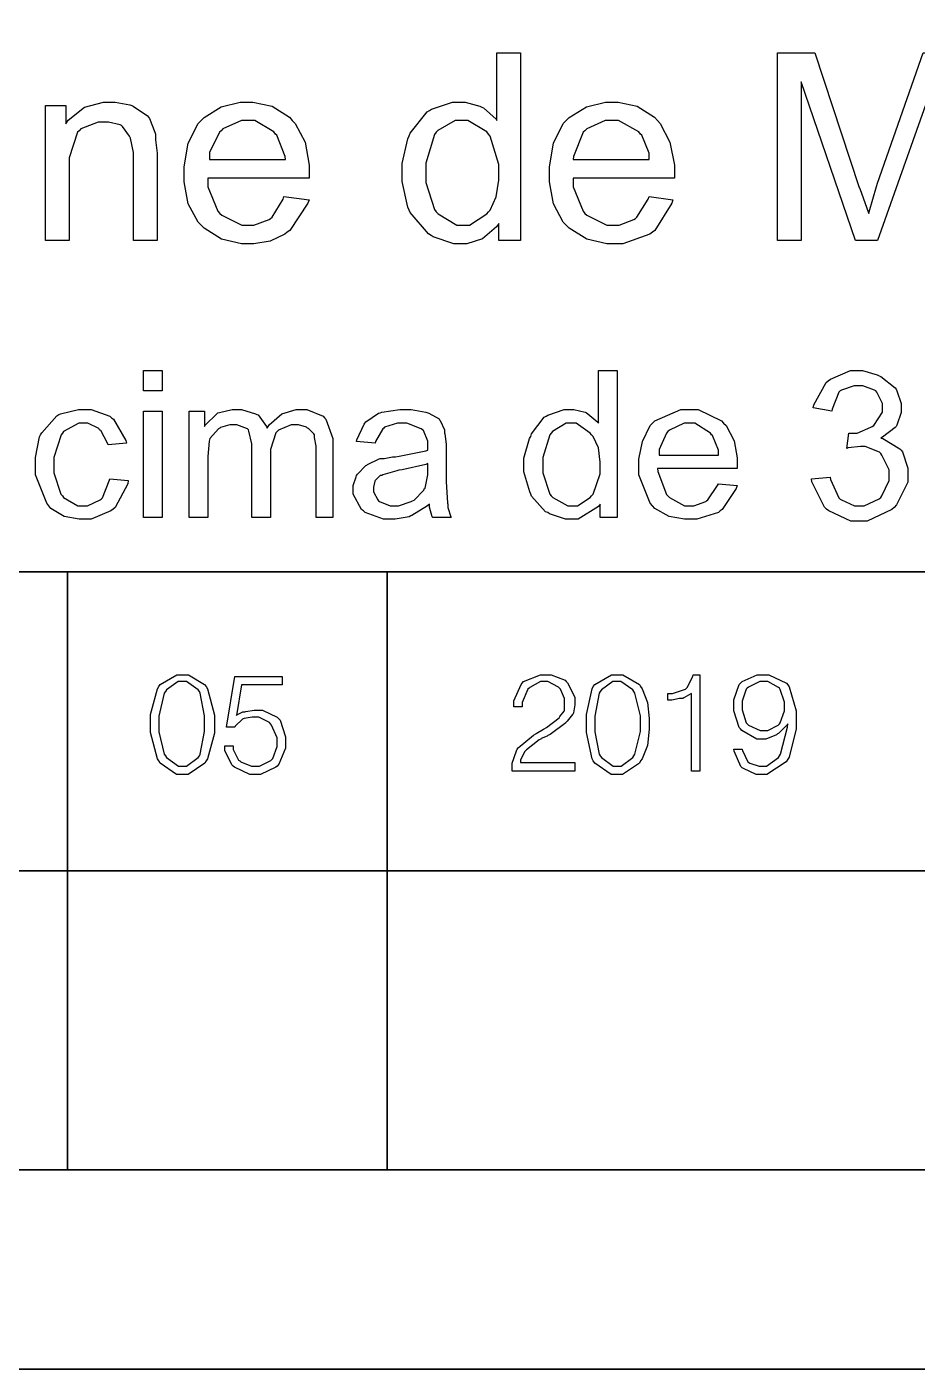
# Model space of a CAD drawing. Extents: x 0 to 210, y 0 to 297.
# Drawn here: x 87.15 to 109.48, y -0.41 to 33.29 of the extents above; entities that cross this region are included whole.
import ezdxf

# ---------------------------------------------------------------- set-up
doc = ezdxf.new("R2010")
doc.units = 0
doc.header["$MEASUREMENT"] = 0
for name, color, linetype in [('C00-00-00-BLACK', 7, 'Continuous'), ('C59-59-59', 251, 'Continuous'), ('CFF-7E-00', 30, 'Continuous')]:
    doc.layers.add(name, color=color, linetype=linetype)

msp = doc.modelspace()

# ---------------------------------------------------------------- linework, layer by layer
at = {"layer": 'C00-00-00-BLACK', "const_width": 0.04233}
msp.add_lwpolyline([(0.04272, -0.38861), (210.36, -0.38861), (210.36, 296.883), (0.04272, 296.883), (0.04272, -0.38861)], close=True, dxfattribs=at)
at = {"layer": 'C00-00-00-BLACK'}
for points in [[(98.9887, 27.9273), (98.9887, 28.3531), (98.9348, 28.2677), (98.5848, 27.9701), (98.1865, 27.8419), (98.0542, 27.8419), (97.8627, 27.8419), (97.3448, 28.0224), (97.2922, 28.0541), (97.2273, 28.0968), (96.7715, 28.6274), (96.7398, 28.6907), (96.708, 28.7652), (96.5701, 29.4087), (96.5701, 29.6223), (96.5701, 29.8566), (96.708, 30.4822), (96.7398, 30.5566), (96.7715, 30.62), (97.1973, 31.1602), (97.251, 31.1919), (97.3032, 31.2236), (97.8337, 31.4027), (98.0115, 31.4027), (98.1495, 31.4027), (98.5202, 31.298), (98.5629, 31.276), (98.6056, 31.2553), (98.9238, 30.97), (98.946, 30.9383), (98.946, 32.6333), (99.5384, 32.6333), (99.5384, 27.9273), (98.9887, 27.9273)], [(105.986, 27.9273), (105.986, 32.6333), (106.918, 32.6333), (108.022, 29.2847), (108.053, 29.2117), (108.253, 28.6494), (108.275, 28.6067), (108.285, 28.6494), (108.465, 29.2847), (108.487, 29.3688), (109.633, 32.6333), (110.482, 32.6333), (110.482, 27.9273), (109.886, 27.9273), (109.886, 31.8685), (108.487, 27.9273), (107.936, 27.9273), (106.579, 31.9112), (106.579, 27.9273), (105.986, 27.9273)], [(87.6226, 27.9273), (87.6226, 31.3187), (88.1295, 31.3187), (88.1295, 30.8529), (88.193, 30.9494), (88.6023, 31.2718), (89.075, 31.4027), (89.2334, 31.4027), (89.3699, 31.4027), (89.7407, 31.3297), (89.7834, 31.3187), (89.8246, 31.298), (90.1774, 31.0541), (90.2092, 31.0224), (90.23, 30.9907), (90.3676, 30.6421), (90.3785, 30.5993), (90.3785, 30.4505), (90.4215, 30.1157), (90.4215, 30.004), (90.4215, 27.9273), (89.826, 27.9273), (89.826, 30.004), (89.826, 30.1322), (89.7516, 30.4932), (89.7421, 30.5139), (89.7308, 30.547), (89.5505, 30.7895), (89.5297, 30.8102), (89.498, 30.8322), (89.2044, 30.8956), (89.1067, 30.8956), (88.9469, 30.8956), (88.5112, 30.7261), (88.4686, 30.6834), (88.4259, 30.6421), (88.2153, 30.0054), (88.2153, 29.7918), (88.2153, 27.9273), (87.6226, 27.9273)], [(93.6018, 29.0298), (94.2372, 28.9457), (94.204, 28.8616), (93.7493, 28.1823), (93.6858, 28.1382), (93.6226, 28.0858), (93.2614, 27.9122), (92.8479, 27.8419), (92.7104, 27.8419), (92.5421, 27.8419), (92.038, 27.9645), (91.598, 28.236), (91.525, 28.3104), (91.4495, 28.3848), (91.2001, 28.8506), (91.0992, 29.3991), (91.0992, 29.581), (91.0992, 29.7794), (91.2001, 30.372), (91.4495, 30.8653), (91.525, 30.9383), (91.598, 31.0128), (92.0323, 31.2829), (92.5079, 31.4027), (92.6677, 31.4027), (92.8261, 31.4027), (93.3041, 31.298), (93.7383, 31.0238), (93.8128, 30.9383), (93.8858, 30.8653), (94.1352, 30.3926), (94.2372, 29.8152), (94.2372, 29.6223), (94.2372, 29.6223), (94.2372, 29.5272), (94.2372, 29.4955), (91.6947, 29.4955), (91.6947, 29.2737), (91.9484, 28.6604), (91.991, 28.6067), (92.0433, 28.5654), (92.5435, 28.3104), (92.7104, 28.3104), (92.8479, 28.3104), (93.2311, 28.4593), (93.2628, 28.4799), (93.3041, 28.5116), (93.5799, 28.9664), (93.6018, 29.0298)], [(102.762, 29.0298), (103.357, 28.9457), (103.335, 28.8616), (102.909, 28.1823), (102.846, 28.1382), (102.783, 28.0858), (102.1, 27.8419), (101.873, 27.8419), (101.703, 27.8419), (101.197, 27.9645), (100.758, 28.236), (100.685, 28.3104), (100.61, 28.3848), (100.361, 28.8506), (100.261, 29.3991), (100.261, 29.581), (100.261, 29.7794), (100.361, 30.372), (100.61, 30.8653), (100.685, 30.9383), (100.758, 31.0128), (101.192, 31.2829), (101.67, 31.4027), (101.83, 31.4027), (101.989, 31.4027), (102.464, 31.298), (102.9, 31.0238), (102.975, 30.9383), (103.039, 30.8653), (103.283, 30.3926), (103.4, 29.8152), (103.4, 29.6223), (103.4, 29.6223), (103.4, 29.5272), (103.4, 29.4955), (100.855, 29.4955), (100.855, 29.2737), (101.108, 28.6604), (101.151, 28.6067), (101.203, 28.5654), (101.705, 28.3104), (101.873, 28.3104), (102.009, 28.3104), (102.38, 28.4593), (102.423, 28.4799), (102.454, 28.5116), (102.739, 28.9664), (102.762, 29.0298)], [(91.736, 29.9613), (93.6445, 29.9613), (93.6336, 30.0357), (93.4212, 30.5676), (93.3898, 30.5993), (93.3468, 30.6531), (92.8688, 30.9383), (92.7104, 30.9383), (92.5407, 30.9383), (92.0736, 30.7261), (92.0323, 30.6834), (91.9896, 30.6421), (91.736, 30.1322), (91.736, 29.9613)], [(97.1628, 29.6223), (97.1628, 29.3798), (97.3762, 28.7032), (97.4189, 28.6494), (97.4714, 28.597), (97.9399, 28.3104), (98.0969, 28.3104), (98.2557, 28.3104), (98.691, 28.597), (98.7351, 28.6494), (98.7764, 28.6921), (98.9252, 29.0201), (98.9887, 29.4418), (98.9887, 29.581), (98.9887, 29.8359), (98.7764, 30.547), (98.7351, 30.5993), (98.691, 30.6531), (98.2126, 30.9383), (98.0542, 30.9383), (97.8944, 30.9383), (97.4605, 30.6848), (97.4189, 30.6421), (97.3762, 30.5897), (97.1628, 29.8649), (97.1628, 29.6223)], [(100.855, 29.9613), (102.762, 29.9613), (102.762, 30.1212), (102.581, 30.5676), (102.549, 30.5993), (102.507, 30.6531), (101.998, 30.9383), (101.83, 30.9383), (101.659, 30.9383), (101.203, 30.7261), (101.151, 30.6834), (101.108, 30.6421), (100.864, 30.0357), (100.855, 29.9613)], [(90.0825, 24.1543), (90.0825, 24.6641), (90.5482, 24.6641), (90.5482, 24.1543), (90.0825, 24.1543)], [(101.534, 20.9765), (101.534, 21.3155), (101.49, 21.2521), (100.981, 20.9338), (100.812, 20.9338), (100.663, 20.9338), (100.261, 21.0716), (100.219, 21.1033), (100.166, 21.1253), (99.8142, 21.5167), (99.7934, 21.569), (99.7712, 21.6228), (99.6237, 22.1244), (99.6237, 22.2911), (99.6237, 22.4717), (99.7603, 22.9581), (99.7934, 23.0105), (99.8142, 23.0753), (100.132, 23.4983), (100.177, 23.519), (100.218, 23.5507), (100.631, 23.6885), (100.769, 23.6885), (100.874, 23.6885), (101.16, 23.6251), (101.192, 23.6031), (101.224, 23.5824), (101.477, 23.3715), (101.489, 23.3495), (101.489, 24.6641), (101.957, 24.6641), (101.957, 20.9765), (101.534, 20.9765)], [(106.834, 21.9494), (107.302, 21.9921), (107.312, 21.9287), (107.524, 21.474), (107.556, 21.4423), (107.588, 21.4216), (107.913, 21.2728), (108.022, 21.2728), (108.158, 21.2728), (108.529, 21.4519), (108.572, 21.4836), (108.603, 21.5263), (108.786, 21.9081), (108.786, 22.0348), (108.786, 22.174), (108.603, 22.5461), (108.572, 22.5874), (108.54, 22.6191), (108.183, 22.7569), (108.064, 22.7569), (108.064, 22.7569), (107.757, 22.7252), (107.725, 22.7142), (107.768, 23.0959), (107.789, 23.0959), (107.852, 23.0959), (107.852, 23.0959), (107.979, 23.0959), (108.327, 23.2447), (108.361, 23.2654), (108.402, 23.2875), (108.614, 23.6196), (108.614, 23.7298), (108.614, 23.8359), (108.476, 24.1226), (108.445, 24.1543), (108.413, 24.1763), (108.119, 24.2838), (108.022, 24.2838), (107.904, 24.2838), (107.588, 24.1763), (107.556, 24.1543), (107.524, 24.1226), (107.353, 23.6995), (107.344, 23.6457), (106.875, 23.7298), (106.896, 23.8042), (107.203, 24.3692), (107.257, 24.4106), (107.309, 24.4533), (107.811, 24.6641), (107.979, 24.6641), (108.115, 24.6641), (108.486, 24.5594), (108.529, 24.5374), (108.572, 24.5167), (108.934, 24.23), (108.956, 24.1984), (108.977, 24.1556), (109.083, 23.8373), (109.083, 23.7298), (109.083, 23.6141), (108.977, 23.2971), (108.956, 23.2654), (108.934, 23.2337), (108.614, 22.9912), (108.572, 22.9691), (108.625, 22.9595), (109.051, 22.7046), (109.083, 22.6715), (109.115, 22.6301), (109.252, 22.2154), (109.252, 22.0762), (109.252, 21.8653), (108.966, 21.2935), (108.913, 21.2301), (108.849, 21.1777), (108.228, 20.8911), (108.022, 20.8911), (107.819, 20.8911), (107.268, 21.146), (107.214, 21.1873), (107.16, 21.2411), (106.843, 21.8763), (106.834, 21.9494)], [(89.2334, 21.9494), (89.6994, 21.9081), (89.6881, 21.824), (89.3699, 21.2301), (89.3177, 21.1873), (89.2637, 21.146), (88.7635, 20.9338), (88.5984, 20.9338), (88.47, 20.9338), (88.0883, 21.0082), (87.7591, 21.2094), (87.7066, 21.2728), (87.6529, 21.3362), (87.3675, 22.0527), (87.3675, 22.2911), (87.3675, 22.4827), (87.4723, 23.0008), (87.4945, 23.0532), (87.5259, 23.1069), (87.9066, 23.53), (87.9602, 23.5617), (88.0015, 23.5838), (88.4481, 23.6885), (88.5984, 23.6885), (88.7677, 23.6885), (89.2334, 23.519), (89.2761, 23.4763), (89.3286, 23.4446), (89.6345, 22.9154), (89.6567, 22.841), (89.1907, 22.7996), (89.1798, 22.8424), (89.0115, 23.1593), (88.9801, 23.18), (88.9579, 23.2117), (88.6876, 23.3495), (88.5984, 23.3495), (88.459, 23.3495), (88.0773, 23.1386), (88.0456, 23.0959), (88.0138, 23.0546), (87.8336, 22.4827), (87.8336, 22.2911), (87.8336, 22.101), (88.0029, 21.569), (88.0456, 21.5263), (88.0773, 21.485), (88.4357, 21.2728), (88.5553, 21.2728), (88.6714, 21.2728), (88.9896, 21.4216), (89.0214, 21.4423), (89.0531, 21.474), (89.2224, 21.897), (89.2334, 21.9494)], [(90.0825, 20.9765), (90.0825, 23.6457), (90.5482, 23.6457), (90.5482, 20.9765), (90.0825, 20.9765)], [(91.2262, 20.9765), (91.2262, 23.6457), (91.6093, 23.6457), (91.6093, 23.2654), (91.6298, 23.2971), (91.9166, 23.5824), (91.9484, 23.6031), (91.9896, 23.6141), (92.3078, 23.6885), (92.414, 23.6885), (92.5407, 23.6885), (92.891, 23.5838), (92.9238, 23.5617), (92.9555, 23.552), (93.1679, 23.2654), (93.1788, 23.2227), (93.2311, 23.3081), (93.5535, 23.5838), (93.9063, 23.6885), (94.0248, 23.6885), (94.1737, 23.6885), (94.5885, 23.519), (94.6203, 23.4763), (94.652, 23.4446), (94.8323, 22.9609), (94.8323, 22.7996), (94.8323, 20.9765), (94.4079, 20.9765), (94.4079, 22.6715), (94.4079, 22.768), (94.3666, 22.9829), (94.3666, 23.0532), (94.3557, 23.0753), (94.215, 23.2131), (94.1945, 23.2227), (94.1723, 23.2447), (93.9655, 23.3068), (93.8982, 23.3068), (93.781, 23.3068), (93.4642, 23.1703), (93.4325, 23.1372), (93.4007, 23.1056), (93.2628, 22.6853), (93.2628, 22.5447), (93.2628, 20.9765), (92.7943, 20.9765), (92.7943, 22.7142), (92.7943, 22.8314), (92.7199, 23.1483), (92.7104, 23.18), (92.6881, 23.202), (92.4183, 23.3068), (92.3286, 23.3068), (92.2433, 23.3068), (92.0115, 23.2337), (91.991, 23.2227), (91.9579, 23.202), (91.7455, 22.9581), (91.736, 22.9264), (91.725, 22.8947), (91.6947, 22.5061), (91.6947, 22.3752), (91.6947, 20.9765), (91.2262, 20.9765)], [(97.251, 21.3155), (97.2069, 21.2742), (96.8142, 21.0289), (96.7825, 21.0178), (96.7398, 20.9972), (96.3895, 20.9338), (96.2738, 20.9338), (96.103, 20.9338), (95.6373, 21.1046), (95.5947, 21.146), (95.5516, 21.1777), (95.3396, 21.5663), (95.3396, 21.6958), (95.3396, 21.7813), (95.414, 22.0031), (95.425, 22.0348), (95.4458, 22.0679), (95.6564, 22.2815), (95.6786, 22.2911), (95.6991, 22.3132), (95.9887, 22.451), (96.0205, 22.4607), (96.1154, 22.4607), (96.3291, 22.5034), (96.4008, 22.5034), (96.4957, 22.5144), (97.1642, 22.6508), (97.2083, 22.6715), (97.2083, 22.7046), (97.2083, 22.7762), (97.2083, 22.7996), (97.2083, 22.8947), (97.0993, 23.1593), (97.0788, 23.18), (97.047, 23.202), (96.6886, 23.3495), (96.5701, 23.3495), (96.453, 23.3495), (96.1249, 23.2447), (96.1044, 23.2227), (96.0822, 23.202), (95.9033, 22.8837), (95.8935, 22.841), (95.425, 22.8837), (95.4345, 22.9264), (95.6137, 23.3178), (95.6359, 23.3495), (95.6564, 23.3812), (95.9778, 23.5934), (96.0205, 23.6031), (96.0617, 23.6251), (96.5069, 23.6885), (96.6555, 23.6885), (96.7934, 23.6885), (97.1642, 23.6251), (97.2083, 23.6031), (97.24, 23.5934), (97.4933, 23.4556), (97.5046, 23.4335), (97.5251, 23.4129), (97.6313, 23.1758), (97.6313, 23.0959), (97.6408, 23.0863), (97.6739, 22.8079), (97.6739, 22.7142), (97.6739, 22.0762), (97.6739, 21.886), (97.7043, 21.3376), (97.7152, 21.3155), (97.7152, 21.2314), (97.7896, 20.9985), (97.8006, 20.9765), (97.3349, 20.9765), (97.324, 20.9985), (97.251, 21.2369), (97.251, 21.3155)], [(104.502, 21.8226), (104.968, 21.7799), (104.946, 21.7069), (104.597, 21.1777), (104.545, 21.146), (104.501, 21.1046), (103.959, 20.9338), (103.78, 20.9338), (103.651, 20.9338), (103.266, 21.0082), (102.909, 21.2094), (102.846, 21.2728), (102.792, 21.3362), (102.508, 22.0527), (102.508, 22.2911), (102.508, 22.44), (102.598, 22.8851), (102.792, 23.2861), (102.846, 23.3495), (102.909, 23.4032), (103.562, 23.6885), (103.78, 23.6885), (103.992, 23.6885), (104.575, 23.4032), (104.629, 23.3495), (104.692, 23.2861), (104.894, 22.9058), (104.968, 22.4772), (104.968, 22.3339), (104.968, 22.3022), (104.968, 22.2319), (104.968, 22.2071), (102.975, 22.2071), (102.985, 22.1327), (103.198, 21.558), (103.23, 21.5263), (103.271, 21.485), (103.652, 21.2728), (103.78, 21.2728), (103.885, 21.2728), (104.181, 21.3789), (104.203, 21.3996), (104.235, 21.4216), (104.48, 21.7813), (104.502, 21.8226)], [(100.093, 22.2911), (100.093, 22.101), (100.271, 21.569), (100.303, 21.5263), (100.344, 21.485), (100.726, 21.2728), (100.855, 21.2728), (100.97, 21.2728), (101.287, 21.485), (101.319, 21.5263), (101.36, 21.569), (101.534, 22.0789), (101.534, 22.2484), (101.534, 22.3697), (101.49, 22.7307), (101.36, 23.0119), (101.319, 23.0532), (101.287, 23.0959), (100.93, 23.3495), (100.812, 23.3495), (100.683, 23.3495), (100.335, 23.1386), (100.303, 23.0959), (100.271, 23.0546), (100.093, 22.4827), (100.093, 22.2911)], [(103.018, 22.5447), (104.502, 22.5447), (104.502, 22.6729), (104.352, 23.0325), (104.33, 23.0532), (104.298, 23.0959), (103.91, 23.3495), (103.78, 23.3495), (103.642, 23.3495), (103.271, 23.1703), (103.23, 23.1372), (103.198, 23.0959), (103.018, 22.6825), (103.018, 22.5447)], [(97.2083, 22.3339), (97.1642, 22.3132), (96.5701, 22.1754), (96.4861, 22.1644), (96.4325, 22.1534), (96.0822, 22.0459), (96.0617, 22.0348), (96.0191, 22.0348), (95.9033, 21.9191), (95.8935, 21.9081), (95.8825, 21.8874), (95.8508, 21.7441), (95.8508, 21.6958), (95.8508, 21.6228), (95.9556, 21.4216), (95.9778, 21.3996), (95.9982, 21.3789), (96.2671, 21.2728), (96.3581, 21.2728), (96.4738, 21.2728), (96.792, 21.3789), (96.8237, 21.3996), (96.865, 21.4106), (97.1091, 21.6642), (97.1201, 21.6958), (97.1419, 21.7179), (97.2083, 22.0527), (97.2083, 22.1644), (97.2083, 22.3339)], [(90.2518, 15.8034), (90.2518, 16.0376), (90.4325, 16.6853), (90.4642, 16.7376), (90.4956, 16.7914), (90.9161, 17.0339), (91.0565, 17.0339), (91.2054, 17.0339), (91.6093, 16.7914), (91.652, 16.7376), (91.6838, 16.6853), (91.8626, 16.0238), (91.8626, 15.8034), (91.8626, 15.5704), (91.6838, 14.9255), (91.652, 14.8718), (91.6203, 14.8194), (91.1973, 14.5342), (91.0565, 14.5342), (90.9077, 14.5342), (90.4956, 14.8194), (90.4642, 14.8718), (90.4325, 14.9255), (90.2518, 15.5842), (90.2518, 15.8034)], [(90.4642, 15.8034), (90.4642, 15.6022), (90.6004, 15.0413), (90.6336, 14.9986), (90.6544, 14.9572), (90.956, 14.745), (91.0565, 14.745), (91.1627, 14.745), (91.4495, 14.9572), (91.4823, 14.9986), (91.5031, 15.0413), (91.6093, 15.6132), (91.6093, 15.8034), (91.6093, 16.0059), (91.5031, 16.5695), (91.4823, 16.6109), (91.4495, 16.6536), (91.1546, 16.8644), (91.0565, 16.8644), (90.9507, 16.8644), (90.6544, 16.6536), (90.6336, 16.6109), (90.6004, 16.5695), (90.4642, 15.9949), (90.4642, 15.8034)], [(92.1177, 15.2535), (92.3286, 15.2535), (92.3286, 15.1584), (92.4662, 14.8939), (92.498, 14.8718), (92.5188, 14.8511), (92.7915, 14.745), (92.8825, 14.745), (92.9873, 14.745), (93.2737, 14.8828), (93.3055, 14.9145), (93.3263, 14.9365), (93.4325, 15.2383), (93.4325, 15.3376), (93.4325, 15.4547), (93.2946, 15.7716), (93.2628, 15.8034), (93.2409, 15.835), (92.9721, 15.9728), (92.8825, 15.9728), (92.8067, 15.9728), (92.6042, 15.9411), (92.5834, 15.9301), (92.5615, 15.9205), (92.3809, 15.7413), (92.3713, 15.7193), (92.159, 15.7193), (92.3713, 16.9912), (93.5591, 16.9912), (93.5591, 16.7804), (92.5407, 16.7804), (92.414, 16.0155), (92.4235, 16.0266), (92.5738, 16.1024), (92.625, 16.1024), (92.6454, 16.1134), (92.8536, 16.1451), (92.9238, 16.1451), (93.0617, 16.1451), (93.4325, 15.9742), (93.4752, 15.9301), (93.5069, 15.8984), (93.6445, 15.4781), (93.6445, 15.3376), (93.6445, 15.1901), (93.4738, 14.7877), (93.4325, 14.745), (93.4007, 14.7133), (93.012, 14.5342), (92.8825, 14.5342), (92.7435, 14.5342), (92.3604, 14.7133), (92.3286, 14.745), (92.2969, 14.7767), (92.1177, 15.135), (92.1177, 15.2535)], [(99.3278, 14.6182), (99.3278, 14.6182), (99.3278, 14.6513), (99.3278, 14.661), (99.3278, 14.661), (99.3278, 14.6926), (99.3278, 14.7023), (99.3278, 14.8194), (99.4322, 15.1267), (99.4544, 15.1681), (99.4752, 15.2011), (99.8664, 15.5181), (99.9201, 15.5498), (99.9299, 15.5608), (100.112, 15.6669), (100.134, 15.6766), (100.186, 15.7082), (100.505, 15.9522), (100.516, 15.9728), (100.525, 15.9839), (100.631, 16.123), (100.642, 16.1451), (100.642, 16.1988), (100.642, 16.3173), (100.642, 16.3559), (100.642, 16.4414), (100.536, 16.6743), (100.516, 16.6949), (100.493, 16.7266), (100.223, 16.8644), (100.134, 16.8644), (100.037, 16.8644), (99.7712, 16.717), (99.7507, 16.6949), (99.719, 16.6743), (99.5811, 16.3408), (99.5811, 16.2292), (99.369, 16.2292), (99.369, 16.378), (99.5497, 16.79), (99.5811, 16.8217), (99.6128, 16.8644), (100.035, 17.0339), (100.177, 17.0339), (100.303, 17.0339), (100.653, 16.8961), (100.685, 16.8644), (100.717, 16.8327), (100.896, 16.4758), (100.896, 16.3559), (100.896, 16.2815), (100.864, 16.0789), (100.855, 16.0569), (100.843, 16.0362), (100.706, 15.8681), (100.685, 15.8461), (100.674, 15.8254), (100.283, 15.5388), (100.219, 15.5071), (100.208, 15.4974), (100.058, 15.434), (100.047, 15.423), (100.004, 15.4023), (99.6858, 15.1488), (99.6654, 15.1267), (99.6431, 15.1061), (99.5384, 14.8994), (99.5384, 14.8305), (100.896, 14.8305), (100.896, 14.6182), (99.3278, 14.6182)], [(101.192, 15.8034), (101.192, 16.0376), (101.33, 16.6853), (101.362, 16.7376), (101.404, 16.7914), (101.818, 17.0339), (101.957, 17.0339), (102.104, 17.0339), (102.518, 16.7914), (102.549, 16.7376), (102.591, 16.6853), (102.719, 16.3353), (102.762, 15.937), (102.762, 15.8034), (102.762, 15.6683), (102.719, 15.259), (102.591, 14.9255), (102.549, 14.8718), (102.518, 14.8194), (102.096, 14.5342), (101.957, 14.5342), (101.808, 14.5342), (101.404, 14.8194), (101.362, 14.8718), (101.33, 14.9255), (101.192, 15.5842), (101.192, 15.8034)], [(101.404, 15.8034), (101.404, 15.6022), (101.512, 15.0413), (101.534, 14.9986), (101.565, 14.9572), (101.859, 14.745), (101.957, 14.745), (102.062, 14.745), (102.358, 14.9572), (102.38, 14.9986), (102.401, 15.0413), (102.549, 15.6132), (102.549, 15.8034), (102.549, 16.0059), (102.401, 16.5695), (102.38, 16.6109), (102.358, 16.6536), (102.056, 16.8644), (101.957, 16.8644), (101.851, 16.8644), (101.565, 16.6536), (101.534, 16.6109), (101.512, 16.5695), (101.404, 15.9949), (101.404, 15.8034)], [(103.823, 14.6182), (103.823, 16.5681), (103.812, 16.5585), (103.631, 16.4524), (103.61, 16.4414), (103.525, 16.4414), (103.335, 16.3987), (103.271, 16.3987), (103.23, 16.3987), (103.23, 16.5681), (103.23, 16.5681), (103.346, 16.5681), (103.674, 16.6743), (103.696, 16.6949), (103.717, 16.717), (103.855, 16.9926), (103.866, 17.0339), (104.033, 17.0339), (104.033, 14.6182), (103.823, 14.6182)], [(105.095, 15.1681), (105.104, 15.1364), (105.242, 14.8525), (105.264, 14.8305), (105.285, 14.8208), (105.523, 14.745), (105.603, 14.745), (105.709, 14.745), (106.007, 14.9572), (106.029, 14.9986), (106.061, 15.0413), (106.23, 15.7193), (106.241, 15.8034), (106.219, 15.7716), (106.007, 15.5608), (105.986, 15.5498), (105.955, 15.5291), (105.69, 15.423), (105.603, 15.423), (105.465, 15.423), (105.085, 15.6352), (105.053, 15.6766), (105.02, 15.7082), (104.884, 16.1313), (104.884, 16.2719), (104.884, 16.4097), (105.02, 16.79), (105.053, 16.8217), (105.095, 16.8644), (105.475, 17.0339), (105.603, 17.0339), (105.762, 17.0339), (106.209, 16.8231), (106.241, 16.7804), (106.273, 16.728), (106.452, 16.13), (106.452, 15.9301), (106.452, 15.6766), (106.273, 14.9683), (106.241, 14.9145), (106.198, 14.8511), (105.719, 14.5342), (105.561, 14.5342), (105.444, 14.5342), (105.126, 14.6816), (105.095, 14.7023), (105.063, 14.7354), (104.894, 15.1157), (104.884, 15.1681), (105.095, 15.1681)], [(105.095, 16.2719), (105.095, 16.1548), (105.199, 15.8254), (105.222, 15.8034), (105.253, 15.7716), (105.547, 15.6338), (105.646, 15.6338), (105.741, 15.6338), (105.997, 15.7716), (106.029, 15.8034), (106.05, 15.8254), (106.156, 16.1286), (106.156, 16.2292), (106.156, 16.3463), (106.05, 16.6632), (106.029, 16.6949), (106.007, 16.717), (105.736, 16.8644), (105.646, 16.8644), (105.54, 16.8644), (105.253, 16.7266), (105.222, 16.6949), (105.199, 16.6743), (105.095, 16.3725), (105.095, 16.2719)]]:
    msp.add_lwpolyline(points, close=True, dxfattribs=at)
at = {"layer": 'C00-00-00-BLACK', "const_width": 0.04233}
msp.add_lwpolyline([(51.4036, 12.1185), (168.415, 12.1185)], dxfattribs=at)
at = {"layer": 'C59-59-59', "const_width": 0.04233}
for points in [[(88.1726, 4.61366), (88.1726, 19.6191)], [(96.1898, 4.61366), (96.1898, 19.6191)]]:
    msp.add_lwpolyline(points, dxfattribs=at)
at = {"layer": 'CFF-7E-00', "const_width": 0.04233}
for points in [[(51.4036, 19.6191), (205.314, 19.6191)], [(5.04776, 4.61366), (205.357, 4.61366)]]:
    msp.add_lwpolyline(points, dxfattribs=at)

doc.saveas('drawing.dxf')
